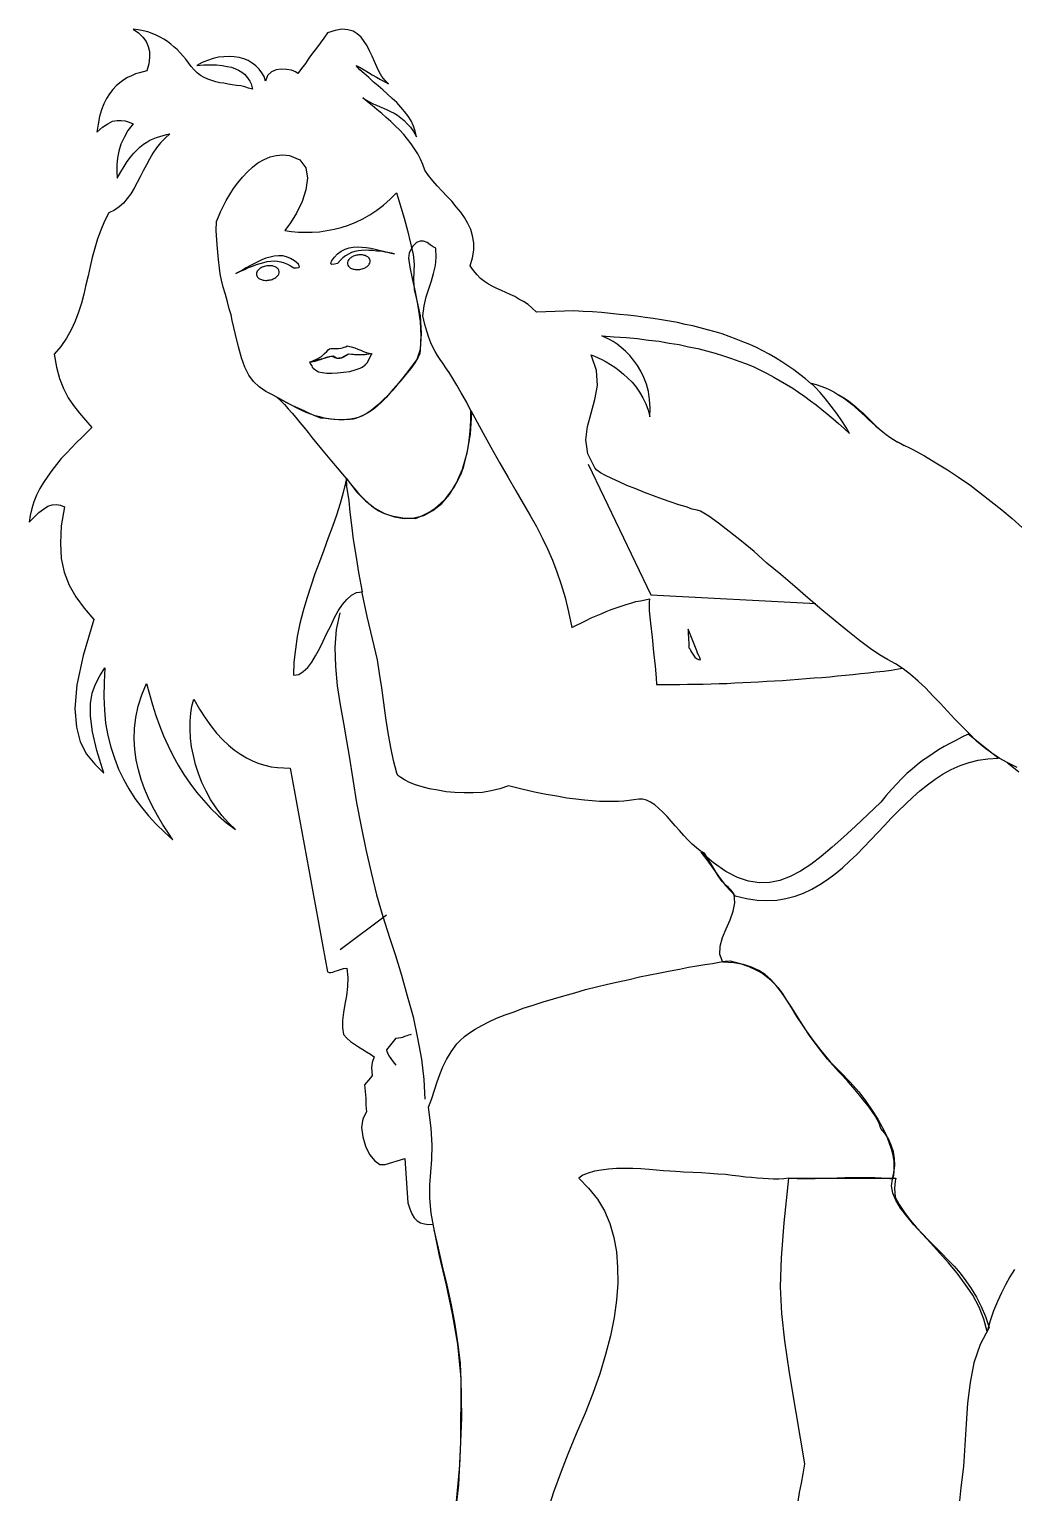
# Model space of a CAD drawing. Header units: millimetres. Extents: x -1583.45 to -1582.49, y 1864.67 to 1866.06.
# Drawn here: x -1583.446 to -1582.853, y 1865.178 to 1866.06 of the extents above; entities that cross this region are included whole.
import ezdxf

# ---------------------------------------------------------------- set-up
doc = ezdxf.new("R2010")
doc.units = ezdxf.units.MM
doc.header["$LTSCALE"] = 10
doc.layers.add('Humanos', color=2, linetype='Continuous')

msp = doc.modelspace()

# ---------------------------------------------------------------- linework, layer by layer
at = {"layer": 'Humanos'}
for points in [[(-1582.97463, 1865.84611), (-1582.975, 1865.84629), (-1582.97845, 1865.8492), (-1582.9819, 1865.85192), (-1582.98554, 1865.85465), (-1582.98918, 1865.8572), (-1582.99281, 1865.85956), (-1582.99663, 1865.86192), (-1583.00045, 1865.8641), (-1583.00427, 1865.8661), (-1583.00808, 1865.8681), (-1583.01208, 1865.86992), (-1583.01626, 1865.87156), (-1583.02026, 1865.87319), (-1583.02444, 1865.87483), (-1583.02881, 1865.87629), (-1583.03299, 1865.87756), (-1583.03754, 1865.87883), (-1583.04189, 1865.8801), (-1583.04644, 1865.88119), (-1583.05099, 1865.8821), (-1583.05572, 1865.88319), (-1583.06044, 1865.8841), (-1583.06535, 1865.88483), (-1583.07025, 1865.88556), (-1583.07517, 1865.88628), (-1583.08026, 1865.88701), (-1583.08553, 1865.88755), (-1583.09061, 1865.8881), (-1583.09607, 1865.88865), (-1583.10135, 1865.88919), (-1583.1068, 1865.88956), (-1583.11244, 1865.88992), (-1583.11807, 1865.89028), (-1583.14061, 1865.88937), (-1583.14316, 1865.89192), (-1583.1457, 1865.8941), (-1583.14843, 1865.89592), (-1583.15116, 1865.89737), (-1583.1537, 1865.89883), (-1583.15643, 1865.9001), (-1583.15916, 1865.90137), (-1583.1617, 1865.90246), (-1583.16443, 1865.90374), (-1583.16698, 1865.90501), (-1583.16952, 1865.90628), (-1583.17188, 1865.90792), (-1583.17424, 1865.90973), (-1583.17643, 1865.91191), (-1583.17861, 1865.91446), (-1583.1806, 1865.91737), (-1583.17915, 1865.92228), (-1583.17842, 1865.92682), (-1583.17842, 1865.93119), (-1583.17915, 1865.93537), (-1583.18024, 1865.93919), (-1583.18188, 1865.94282), (-1583.18388, 1865.94646), (-1583.18624, 1865.94973), (-1583.18897, 1865.953), (-1583.19169, 1865.95627), (-1583.19461, 1865.95936), (-1583.19751, 1865.96245), (-1583.20042, 1865.96555), (-1583.20315, 1865.96864), (-1583.2057, 1865.97173), (-1583.20788, 1865.975), (-1583.20915, 1865.97845), (-1583.21042, 1865.98173), (-1583.21206, 1865.98482), (-1583.21406, 1865.98791), (-1583.21606, 1865.99082), (-1583.21824, 1865.99373), (-1583.22061, 1865.99645), (-1583.22297, 1865.99918), (-1583.22569, 1866.00173), (-1583.22842, 1866.00427), (-1583.23114, 1866.00681), (-1583.23387, 1866.00918), (-1583.23678, 1866.01154), (-1583.23969, 1866.0139), (-1583.24242, 1866.01627), (-1583.24532, 1866.01863), (-1583.24333, 1866.01736), (-1583.24115, 1866.01608), (-1583.23896, 1866.015), (-1583.23696, 1866.01409), (-1583.23478, 1866.01318), (-1583.23278, 1866.01227), (-1583.2306, 1866.01136), (-1583.2286, 1866.01045), (-1583.22642, 1866.00936), (-1583.22442, 1866.00809), (-1583.22242, 1866.00663), (-1583.22042, 1866.005), (-1583.2186, 1866.003), (-1583.2166, 1866.00082), (-1583.21478, 1865.99827), (-1583.21296, 1865.99518), (-1583.21369, 1865.99845), (-1583.2146, 1866.00154), (-1583.21606, 1866.00463), (-1583.21787, 1866.00754), (-1583.22005, 1866.01027), (-1583.22224, 1866.01299), (-1583.22478, 1866.01572), (-1583.22751, 1866.01827), (-1583.23042, 1866.02081), (-1583.23315, 1866.02336), (-1583.23605, 1866.0259), (-1583.23896, 1866.02827), (-1583.24169, 1866.03081), (-1583.24442, 1866.03318), (-1583.24696, 1866.03554), (-1583.24932, 1866.03809), (-1583.24678, 1866.03681), (-1583.24442, 1866.03536), (-1583.24187, 1866.0339), (-1583.23951, 1866.03245), (-1583.23696, 1866.031), (-1583.2346, 1866.02954), (-1583.23205, 1866.02827), (-1583.22969, 1866.027), (-1583.23187, 1866.02899), (-1583.23369, 1866.03154), (-1583.23533, 1866.03426), (-1583.23678, 1866.03736), (-1583.23823, 1866.04045), (-1583.23969, 1866.04372), (-1583.24115, 1866.04681), (-1583.2426, 1866.0499), (-1583.24442, 1866.05263), (-1583.24623, 1866.05517), (-1583.2486, 1866.05717), (-1583.25114, 1866.05881), (-1583.25423, 1866.05953), (-1583.25787, 1866.0599), (-1583.26187, 1866.05917), (-1583.2666, 1866.05772), (-1583.26878, 1866.05463), (-1583.27096, 1866.05154), (-1583.27314, 1866.04844), (-1583.2755, 1866.04554), (-1583.27768, 1866.04245), (-1583.27987, 1866.03936), (-1583.28223, 1866.03627), (-1583.28441, 1866.03318), (-1583.28587, 1866.03426), (-1583.28823, 1866.03517), (-1583.29114, 1866.03572), (-1583.29441, 1866.0359), (-1583.2975, 1866.03554), (-1583.30023, 1866.03426), (-1583.30259, 1866.03208), (-1583.30386, 1866.02863), (-1583.30477, 1866.03136), (-1583.30605, 1866.03372), (-1583.30768, 1866.0359), (-1583.30968, 1866.0379), (-1583.31186, 1866.03954), (-1583.31423, 1866.04099), (-1583.31696, 1866.04208), (-1583.31968, 1866.04281), (-1583.32277, 1866.04336), (-1583.32586, 1866.04354), (-1583.32895, 1866.04336), (-1583.33222, 1866.04299), (-1583.3355, 1866.04226), (-1583.33877, 1866.04118), (-1583.34204, 1866.0399), (-1583.34532, 1866.03809), (-1583.34095, 1866.03845), (-1583.33695, 1866.03845), (-1583.33332, 1866.03845), (-1583.33004, 1866.03809), (-1583.32695, 1866.03754), (-1583.32441, 1866.03699), (-1583.32204, 1866.03608), (-1583.32005, 1866.03517), (-1583.31823, 1866.03409), (-1583.31659, 1866.03281), (-1583.31532, 1866.03154), (-1583.31423, 1866.03009), (-1583.31332, 1866.02863), (-1583.31259, 1866.027), (-1583.31205, 1866.02536), (-1583.31168, 1866.02372), (-1583.31404, 1866.02445), (-1583.31641, 1866.02518), (-1583.31877, 1866.02572), (-1583.32132, 1866.02609), (-1583.32386, 1866.02645), (-1583.32641, 1866.02681), (-1583.32895, 1866.02736), (-1583.33131, 1866.02772), (-1583.33386, 1866.02827), (-1583.33622, 1866.02899), (-1583.33859, 1866.0299), (-1583.34077, 1866.03081), (-1583.34295, 1866.03208), (-1583.34495, 1866.03372), (-1583.34677, 1866.03536), (-1583.34859, 1866.03754), (-1583.35022, 1866.03972), (-1583.35186, 1866.0419), (-1583.35368, 1866.0439), (-1583.35531, 1866.04572), (-1583.35713, 1866.04772), (-1583.35913, 1866.04935), (-1583.36095, 1866.05099), (-1583.36295, 1866.05263), (-1583.36513, 1866.0539), (-1583.36731, 1866.05517), (-1583.36968, 1866.05644), (-1583.37222, 1866.05735), (-1583.37476, 1866.05826), (-1583.37749, 1866.05899), (-1583.38058, 1866.05953), (-1583.38367, 1866.0599), (-1583.3804, 1866.05772), (-1583.37786, 1866.05517), (-1583.37586, 1866.05263), (-1583.37459, 1866.04954), (-1583.37386, 1866.04645), (-1583.37368, 1866.04281), (-1583.37422, 1866.03899), (-1583.37531, 1866.03481), (-1583.37749, 1866.03426), (-1583.37986, 1866.03372), (-1583.38222, 1866.03299), (-1583.38458, 1866.0319), (-1583.38695, 1866.03081), (-1583.38931, 1866.02936), (-1583.39167, 1866.02772), (-1583.39385, 1866.0259), (-1583.39586, 1866.02354), (-1583.39785, 1866.02099), (-1583.39967, 1866.01827), (-1583.40131, 1866.015), (-1583.40276, 1866.01136), (-1583.40385, 1866.00736), (-1583.40476, 1866.00281), (-1583.40549, 1865.99791), (-1583.40204, 1866.001), (-1583.39895, 1866.003), (-1583.39603, 1866.00445), (-1583.39331, 1866.005), (-1583.39076, 1866.005), (-1583.3884, 1866.00463), (-1583.38604, 1866.00391), (-1583.38367, 1866.003), (-1583.38676, 1865.99881), (-1583.38913, 1865.99464), (-1583.39095, 1865.99064), (-1583.39222, 1865.98645), (-1583.39313, 1865.98245), (-1583.39349, 1865.97827), (-1583.39349, 1865.97427), (-1583.39331, 1865.97009), (-1583.39113, 1865.97391), (-1583.38913, 1865.97718), (-1583.38713, 1865.98027), (-1583.38513, 1865.98282), (-1583.38313, 1865.98518), (-1583.38113, 1865.98718), (-1583.37931, 1865.989), (-1583.37731, 1865.99064), (-1583.37531, 1865.99191), (-1583.37349, 1865.993), (-1583.37149, 1865.99391), (-1583.36949, 1865.99464), (-1583.3675, 1865.99536), (-1583.36549, 1865.99591), (-1583.3635, 1865.99645), (-1583.36149, 1865.99682), (-1583.3644, 1865.99427), (-1583.36713, 1865.99154), (-1583.36949, 1865.98845), (-1583.37167, 1865.98518), (-1583.37368, 1865.98173), (-1583.37567, 1865.97827), (-1583.37749, 1865.97464), (-1583.37931, 1865.971), (-1583.38113, 1865.96755), (-1583.38295, 1865.96409), (-1583.38495, 1865.96082), (-1583.38713, 1865.95791), (-1583.38949, 1865.95519), (-1583.39204, 1865.95282), (-1583.39495, 1865.95082), (-1583.39822, 1865.94937), (-1583.40094, 1865.94427), (-1583.40313, 1865.93882), (-1583.40513, 1865.93355), (-1583.40676, 1865.9281), (-1583.40822, 1865.92246), (-1583.40949, 1865.91701), (-1583.41076, 1865.91137), (-1583.41203, 1865.90592), (-1583.41331, 1865.90028), (-1583.41476, 1865.89483), (-1583.41658, 1865.88937), (-1583.41858, 1865.8841), (-1583.42094, 1865.87883), (-1583.42385, 1865.87374), (-1583.42712, 1865.86883), (-1583.43112, 1865.8641), (-1583.42985, 1865.85629), (-1583.42803, 1865.84938), (-1583.42567, 1865.84338), (-1583.42276, 1865.83792), (-1583.41949, 1865.8332), (-1583.41603, 1865.82865), (-1583.4124, 1865.82429), (-1583.40858, 1865.81993), (-1583.41149, 1865.81702), (-1583.41458, 1865.81393), (-1583.41767, 1865.81084), (-1583.42076, 1865.80774), (-1583.42385, 1865.80448), (-1583.42694, 1865.80121), (-1583.42985, 1865.79775), (-1583.43258, 1865.79412), (-1583.43512, 1865.79066), (-1583.43767, 1865.78684), (-1583.43985, 1865.7832), (-1583.44185, 1865.77921), (-1583.44348, 1865.77521), (-1583.44476, 1865.77121), (-1583.44567, 1865.76702), (-1583.44621, 1865.76284), (-1583.4433, 1865.76593), (-1583.44039, 1865.76866), (-1583.43767, 1865.77084), (-1583.43494, 1865.77248), (-1583.43239, 1865.77339), (-1583.42985, 1865.77357), (-1583.42749, 1865.7732), (-1583.42494, 1865.77212), (-1583.42694, 1865.76066), (-1583.42749, 1865.7503), (-1583.42694, 1865.74103), (-1583.42513, 1865.73284), (-1583.42221, 1865.72503), (-1583.41821, 1865.71794), (-1583.41313, 1865.71103), (-1583.40731, 1865.7043), (-1583.41367, 1865.68249), (-1583.41749, 1865.66485), (-1583.41876, 1865.65067), (-1583.41785, 1865.63941), (-1583.41549, 1865.6305), (-1583.41167, 1865.62322), (-1583.40676, 1865.61704), (-1583.40131, 1865.61159), (-1583.40549, 1865.6254), (-1583.40803, 1865.63667), (-1583.40931, 1865.64594), (-1583.40931, 1865.65359), (-1583.40822, 1865.65995), (-1583.4064, 1865.6654), (-1583.40367, 1865.67031), (-1583.40058, 1865.67521), (-1583.40113, 1865.66631), (-1583.40131, 1865.65776), (-1583.40094, 1865.64959), (-1583.40022, 1865.64177), (-1583.39895, 1865.63431), (-1583.39713, 1865.62741), (-1583.39495, 1865.62068), (-1583.3924, 1865.61414), (-1583.38949, 1865.60813), (-1583.38622, 1865.60214), (-1583.38258, 1865.5965), (-1583.37859, 1865.59123), (-1583.3744, 1865.58595), (-1583.36968, 1865.58105), (-1583.36477, 1865.57614), (-1583.35968, 1865.57141), (-1583.36277, 1865.57614), (-1583.36586, 1865.58105), (-1583.36895, 1865.58614), (-1583.37167, 1865.59123), (-1583.3744, 1865.59668), (-1583.37677, 1865.60214), (-1583.37876, 1865.60795), (-1583.3804, 1865.61377), (-1583.38185, 1865.61977), (-1583.38258, 1865.62595), (-1583.38295, 1865.63213), (-1583.38276, 1865.63868), (-1583.38204, 1865.64522), (-1583.38058, 1865.65195), (-1583.3784, 1865.65886), (-1583.37549, 1865.66576), (-1583.37386, 1865.65922), (-1583.37204, 1865.65286), (-1583.37004, 1865.6465), (-1583.36767, 1865.64031), (-1583.36531, 1865.63413), (-1583.36259, 1865.62813), (-1583.35968, 1865.62231), (-1583.35641, 1865.6165), (-1583.35313, 1865.61086), (-1583.34949, 1865.60559), (-1583.3455, 1865.60031), (-1583.34132, 1865.59541), (-1583.33695, 1865.5905), (-1583.33222, 1865.58595), (-1583.32732, 1865.58178), (-1583.32204, 1865.57778), (-1583.32623, 1865.58178), (-1583.33023, 1865.58614), (-1583.33368, 1865.59086), (-1583.33695, 1865.59577), (-1583.33968, 1865.60086), (-1583.34223, 1865.60614), (-1583.34422, 1865.6114), (-1583.34604, 1865.61686), (-1583.34731, 1865.62231), (-1583.34841, 1865.62759), (-1583.34913, 1865.63286), (-1583.34932, 1865.63795), (-1583.34932, 1865.64304), (-1583.34895, 1865.64776), (-1583.34822, 1865.65213), (-1583.34713, 1865.65631), (-1583.34368, 1865.65031), (-1583.34022, 1865.64504), (-1583.33677, 1865.64013), (-1583.33332, 1865.63576), (-1583.32986, 1865.63195), (-1583.32623, 1865.6285), (-1583.32259, 1865.62558), (-1583.31895, 1865.62304), (-1583.31532, 1865.62086), (-1583.31168, 1865.61904), (-1583.30786, 1865.61758), (-1583.30423, 1865.6165), (-1583.30041, 1865.61559), (-1583.29659, 1865.61504), (-1583.29277, 1865.61486), (-1583.28896, 1865.61468), (-1583.28623, 1865.5994), (-1583.28332, 1865.58396), (-1583.2806, 1865.56868), (-1583.27768, 1865.55342), (-1583.27496, 1865.53796), (-1583.27223, 1865.52269), (-1583.26932, 1865.50724), (-1583.2666, 1865.49196), (-1583.26551, 1865.4916), (-1583.26441, 1865.4916), (-1583.26333, 1865.49179), (-1583.26187, 1865.49233), (-1583.26041, 1865.49287), (-1583.25878, 1865.49342), (-1583.25697, 1865.49397), (-1583.25478, 1865.49415), (-1583.25423, 1865.48851), (-1583.25442, 1865.48306), (-1583.25514, 1865.47761), (-1583.25605, 1865.47251), (-1583.25678, 1865.46742), (-1583.25751, 1865.4627), (-1583.25751, 1865.45815), (-1583.25678, 1865.45415), (-1583.25478, 1865.45197), (-1583.2526, 1865.44997), (-1583.25023, 1865.44834), (-1583.24787, 1865.4467), (-1583.24532, 1865.44525), (-1583.24296, 1865.44379), (-1583.2406, 1865.44233), (-1583.23842, 1865.4407), (-1583.23969, 1865.43743), (-1583.24005, 1865.43434), (-1583.23987, 1865.43179), (-1583.23951, 1865.42961), (-1583.2406, 1865.42815), (-1583.24187, 1865.4267), (-1583.24296, 1865.42525), (-1583.24424, 1865.42379), (-1583.24387, 1865.41979), (-1583.24351, 1865.41579), (-1583.24333, 1865.41161), (-1583.24296, 1865.40761), (-1583.24532, 1865.40343), (-1583.24605, 1865.39816), (-1583.24532, 1865.39252), (-1583.24369, 1865.38689), (-1583.24115, 1865.38198), (-1583.23806, 1865.37816), (-1583.23496, 1865.37598), (-1583.23187, 1865.37598), (-1583.21988, 1865.37943), (-1583.21806, 1865.35289), (-1583.21696, 1865.34925), (-1583.21569, 1865.34616), (-1583.21424, 1865.3438), (-1583.21242, 1865.34198), (-1583.21042, 1865.34071), (-1583.20806, 1865.34017), (-1583.2057, 1865.3398), (-1583.20315, 1865.33998), (-1583.19915, 1865.3209), (-1583.19497, 1865.30327), (-1583.19133, 1865.286), (-1583.18825, 1865.26763), (-1583.18624, 1865.24709), (-1583.1857, 1865.22328), (-1583.18697, 1865.19455), (-1583.19024, 1865.16001)], [(-1583.22496, 1865.96137), (-1583.22388, 1865.95809), (-1583.22224, 1865.95264), (-1583.22024, 1865.94609), (-1583.21824, 1865.93864), (-1583.21642, 1865.931), (-1583.21497, 1865.9241), (-1583.21424, 1865.91828), (-1583.21442, 1865.9141), (-1583.21478, 1865.90882), (-1583.21424, 1865.90301), (-1583.21315, 1865.8981), (-1583.21242, 1865.89555), (-1583.21078, 1865.88719), (-1583.21006, 1865.87665), (-1583.21078, 1865.86701), (-1583.2126, 1865.86083), (-1583.21588, 1865.85665), (-1583.21897, 1865.85265), (-1583.22187, 1865.84883), (-1583.22478, 1865.84538), (-1583.22751, 1865.84211), (-1583.23024, 1865.8392), (-1583.23296, 1865.83665), (-1583.23551, 1865.83411), (-1583.23787, 1865.83211), (-1583.24024, 1865.83029), (-1583.2426, 1865.82865), (-1583.24478, 1865.82738), (-1583.24696, 1865.82629), (-1583.24896, 1865.82556), (-1583.25096, 1865.82502), (-1583.25278, 1865.82484), (-1583.25641, 1865.82465), (-1583.25969, 1865.82465), (-1583.26278, 1865.82484), (-1583.26569, 1865.8252), (-1583.26841, 1865.82556), (-1583.27114, 1865.82629), (-1583.27387, 1865.82702), (-1583.2766, 1865.82793), (-1583.27932, 1865.82902), (-1583.28205, 1865.83029), (-1583.28514, 1865.83174), (-1583.28823, 1865.83338), (-1583.29169, 1865.8352), (-1583.29532, 1865.8372), (-1583.29932, 1865.83938), (-1583.30368, 1865.84174), (-1583.30768, 1865.84447), (-1583.31114, 1865.84774), (-1583.31387, 1865.85156), (-1583.31623, 1865.85629), (-1583.31841, 1865.86192), (-1583.32023, 1865.86847), (-1583.32204, 1865.87592), (-1583.32386, 1865.88446), (-1583.32459, 1865.88774), (-1583.32568, 1865.89155), (-1583.32677, 1865.89574), (-1583.32805, 1865.9001), (-1583.32932, 1865.90446), (-1583.33041, 1865.90882), (-1583.33114, 1865.91264), (-1583.33168, 1865.91591), (-1583.33222, 1865.92119), (-1583.33295, 1865.92992), (-1583.3335, 1865.93864), (-1583.33332, 1865.9441), (-1583.33222, 1865.94682), (-1583.33095, 1865.94991), (-1583.32932, 1865.95318), (-1583.3275, 1865.95682), (-1583.32532, 1865.96027), (-1583.32314, 1865.96391), (-1583.32059, 1865.96736), (-1583.31768, 1865.97082), (-1583.31477, 1865.97391), (-1583.31168, 1865.97682), (-1583.30841, 1865.97936), (-1583.30477, 1865.98136), (-1583.30114, 1865.983), (-1583.2975, 1865.98391), (-1583.2935, 1865.98427), (-1583.2895, 1865.98391), (-1583.28314, 1865.98118), (-1583.2795, 1865.97646), (-1583.27859, 1865.97027), (-1583.2795, 1865.96318), (-1583.28187, 1865.95609), (-1583.28514, 1865.94918), (-1583.28877, 1865.94319), (-1583.29223, 1865.93864), (-1583.28823, 1865.93809), (-1583.28405, 1865.93773), (-1583.27987, 1865.93755), (-1583.27569, 1865.93773), (-1583.27132, 1865.93791), (-1583.26696, 1865.93864), (-1583.2626, 1865.93937), (-1583.25823, 1865.94046), (-1583.25387, 1865.94191), (-1583.24951, 1865.94373), (-1583.24532, 1865.94573), (-1583.24096, 1865.9481), (-1583.23678, 1865.95082), (-1583.23278, 1865.95391), (-1583.22878, 1865.95755), (-1583.22496, 1865.96137)], [(-1583.29677, 1865.83811), (-1583.29459, 1865.83593), (-1583.29241, 1865.83374), (-1583.29023, 1865.8312), (-1583.28787, 1865.82865), (-1583.2855, 1865.82592), (-1583.28314, 1865.82302), (-1583.28078, 1865.82011), (-1583.27823, 1865.81702), (-1583.27569, 1865.81375), (-1583.27296, 1865.81029), (-1583.27005, 1865.80684), (-1583.26714, 1865.8032), (-1583.26405, 1865.79957), (-1583.26078, 1865.79557), (-1583.25751, 1865.79175), (-1583.25387, 1865.78757), (-1583.24896, 1865.7812), (-1583.24369, 1865.77575), (-1583.23806, 1865.77139), (-1583.23224, 1865.76812), (-1583.22624, 1865.76611), (-1583.22024, 1865.7652), (-1583.21424, 1865.76557), (-1583.20842, 1865.76702), (-1583.20297, 1865.76993), (-1583.1977, 1865.77411), (-1583.19297, 1865.77957), (-1583.18879, 1865.78666), (-1583.18515, 1865.79484), (-1583.18242, 1865.80465), (-1583.18043, 1865.81593), (-1583.17952, 1865.82884), (-1583.18279, 1865.83538), (-1583.18588, 1865.84083), (-1583.1886, 1865.84556), (-1583.19097, 1865.84956), (-1583.19315, 1865.85301), (-1583.19515, 1865.85592), (-1583.19697, 1865.85865), (-1583.19861, 1865.86101), (-1583.20024, 1865.86338), (-1583.2017, 1865.86574), (-1583.20297, 1865.86829), (-1583.20424, 1865.87101), (-1583.20551, 1865.87428), (-1583.2066, 1865.87792), (-1583.20788, 1865.8821), (-1583.20915, 1865.88719), (-1583.20824, 1865.89319), (-1583.20697, 1865.89864), (-1583.20551, 1865.90355), (-1583.20388, 1865.90828), (-1583.2026, 1865.91282), (-1583.20151, 1865.91755), (-1583.20097, 1865.92246), (-1583.20133, 1865.92791), (-1583.20278, 1865.92882), (-1583.2046, 1865.93009), (-1583.20643, 1865.93137), (-1583.2086, 1865.93228), (-1583.21078, 1865.93228), (-1583.21296, 1865.93137), (-1583.21515, 1865.92919), (-1583.21733, 1865.92519), (-1583.21769, 1865.92192), (-1583.21696, 1865.91664), (-1583.21551, 1865.90973), (-1583.21369, 1865.90173), (-1583.21206, 1865.89301), (-1583.21078, 1865.88392), (-1583.21024, 1865.87519), (-1583.21078, 1865.86683), (-1583.21097, 1865.86447), (-1583.21206, 1865.86192), (-1583.21387, 1865.85884), (-1583.21624, 1865.85556), (-1583.21951, 1865.85175), (-1583.22297, 1865.84756), (-1583.22697, 1865.84302), (-1583.23114, 1865.83811), (-1583.23387, 1865.83538), (-1583.2366, 1865.83284), (-1583.23896, 1865.83083), (-1583.24133, 1865.8292), (-1583.24369, 1865.82793), (-1583.24587, 1865.82683), (-1583.24805, 1865.82592), (-1583.25023, 1865.82538), (-1583.2526, 1865.82502), (-1583.25478, 1865.82484), (-1583.25714, 1865.82465), (-1583.2595, 1865.82465), (-1583.26205, 1865.82484), (-1583.26478, 1865.82502), (-1583.2675, 1865.82538), (-1583.27059, 1865.82556), (-1583.27423, 1865.82702), (-1583.27768, 1865.82865), (-1583.28096, 1865.83011), (-1583.28423, 1865.83156), (-1583.2875, 1865.83301), (-1583.29059, 1865.83465), (-1583.29368, 1865.83629), (-1583.29677, 1865.83811)], [(-1583.26405, 1865.9201), (-1583.26223, 1865.92264), (-1583.26041, 1865.92464), (-1583.25823, 1865.92628), (-1583.25587, 1865.92737), (-1583.25351, 1865.92828), (-1583.25096, 1865.92864), (-1583.24842, 1865.92882), (-1583.24587, 1865.92864), (-1583.24314, 1865.92846), (-1583.24042, 1865.92791), (-1583.23787, 1865.92737), (-1583.23533, 1865.92682), (-1583.23278, 1865.92628), (-1583.23042, 1865.92555), (-1583.22824, 1865.92501), (-1583.22606, 1865.92464), (-1583.22896, 1865.92519), (-1583.2317, 1865.92555), (-1583.23424, 1865.9261), (-1583.23678, 1865.92628), (-1583.23933, 1865.92664), (-1583.24169, 1865.92664), (-1583.24387, 1865.92682), (-1583.24605, 1865.92664), (-1583.24805, 1865.92646), (-1583.25005, 1865.92592), (-1583.25205, 1865.92537), (-1583.25387, 1865.92446), (-1583.25569, 1865.92337), (-1583.25732, 1865.9221), (-1583.25896, 1865.92064), (-1583.26041, 1865.91883), (-1583.26223, 1865.91846), (-1583.26387, 1865.9181), (-1583.2646, 1865.91864), (-1583.26405, 1865.9201)], [(-1583.28405, 1865.91828), (-1583.28641, 1865.92028), (-1583.28877, 1865.92173), (-1583.29114, 1865.92283), (-1583.2935, 1865.92337), (-1583.29605, 1865.92337), (-1583.29859, 1865.92319), (-1583.30114, 1865.92264), (-1583.30368, 1865.92192), (-1583.30605, 1865.92101), (-1583.30859, 1865.91973), (-1583.31095, 1865.91864), (-1583.31332, 1865.91737), (-1583.3155, 1865.9161), (-1583.31768, 1865.91483), (-1583.31968, 1865.91373), (-1583.32168, 1865.91282), (-1583.31895, 1865.9141), (-1583.31641, 1865.91519), (-1583.31404, 1865.91628), (-1583.31168, 1865.91719), (-1583.30932, 1865.9181), (-1583.30714, 1865.91883), (-1583.30496, 1865.91937), (-1583.30278, 1865.91991), (-1583.30059, 1865.9201), (-1583.29859, 1865.92028), (-1583.29659, 1865.9201), (-1583.29459, 1865.91973), (-1583.29259, 1865.91919), (-1583.29059, 1865.91846), (-1583.28877, 1865.91737), (-1583.28678, 1865.9161), (-1583.28514, 1865.9161), (-1583.28369, 1865.91628), (-1583.28332, 1865.91682), (-1583.28405, 1865.91828)], [(-1582.85102, 1865.61504), (-1582.85702, 1865.61814), (-1582.86174, 1865.62068), (-1582.86628, 1865.62377), (-1582.87083, 1865.62722), (-1582.87538, 1865.63104), (-1582.87974, 1865.63541), (-1582.88411, 1865.63976), (-1582.88846, 1865.64431), (-1582.89301, 1865.64904), (-1582.89738, 1865.65376), (-1582.90174, 1865.65831), (-1582.9061, 1865.66286), (-1582.91064, 1865.66704), (-1582.91519, 1865.67104), (-1582.91974, 1865.67449), (-1582.92428, 1865.67758), (-1582.92901, 1865.68012), (-1582.93392, 1865.68303), (-1582.93955, 1865.68685), (-1582.94591, 1865.69158), (-1582.953, 1865.69721), (-1582.96063, 1865.7034), (-1582.96863, 1865.71012), (-1582.97681, 1865.71703), (-1582.98499, 1865.72412), (-1582.99336, 1865.73139), (-1583.00172, 1865.7383), (-1583.00953, 1865.74521), (-1583.01717, 1865.75139), (-1583.02444, 1865.75721), (-1583.03099, 1865.7623), (-1583.03681, 1865.76648), (-1583.04171, 1865.76957), (-1583.04372, 1865.77011), (-1583.04681, 1865.77084), (-1583.05044, 1865.77212), (-1583.05481, 1865.77339), (-1583.05953, 1865.77502), (-1583.06462, 1865.77684), (-1583.07007, 1865.77884), (-1583.07553, 1865.78084), (-1583.0808, 1865.78303), (-1583.08607, 1865.78502), (-1583.0908, 1865.7872), (-1583.09517, 1865.7892), (-1583.09898, 1865.79102), (-1583.10207, 1865.79266), (-1583.10425, 1865.79429), (-1583.10552, 1865.79557), (-1583.1097, 1865.80411), (-1583.1108, 1865.81247), (-1583.10989, 1865.82047), (-1583.10771, 1865.82865), (-1583.10535, 1865.83684), (-1583.10389, 1865.8452), (-1583.10444, 1865.85429), (-1583.10771, 1865.86374), (-1583.1057, 1865.86301), (-1583.10352, 1865.86192), (-1583.10116, 1865.86083), (-1583.09861, 1865.85956), (-1583.09607, 1865.85792), (-1583.09335, 1865.85629), (-1583.0908, 1865.85429), (-1583.08807, 1865.8521), (-1583.08553, 1865.84974), (-1583.08298, 1865.84719), (-1583.08062, 1865.84429), (-1583.07844, 1865.8412), (-1583.07643, 1865.83792), (-1583.0748, 1865.83429), (-1583.07334, 1865.83047), (-1583.07226, 1865.82629), (-1583.07208, 1865.83174), (-1583.07244, 1865.83684), (-1583.07316, 1865.84156), (-1583.07425, 1865.84611), (-1583.07589, 1865.85011), (-1583.07771, 1865.85392), (-1583.07971, 1865.85738), (-1583.08207, 1865.86047), (-1583.08443, 1865.86338), (-1583.08698, 1865.86592), (-1583.08953, 1865.8681), (-1583.09207, 1865.8701), (-1583.09444, 1865.87174), (-1583.09698, 1865.87319), (-1583.09916, 1865.87428), (-1583.10116, 1865.87519), (-1583.09371, 1865.87465), (-1583.08662, 1865.8741), (-1583.07971, 1865.87356), (-1583.07316, 1865.87265), (-1583.06662, 1865.87192), (-1583.06062, 1865.87083), (-1583.05462, 1865.86992), (-1583.04898, 1865.86865), (-1583.04335, 1865.86756), (-1583.03808, 1865.8661), (-1583.03299, 1865.86465), (-1583.0279, 1865.86319), (-1583.02317, 1865.86156), (-1583.01863, 1865.85992), (-1583.01408, 1865.85828), (-1583.00972, 1865.85647), (-1583.00553, 1865.85447), (-1583.00153, 1865.85247), (-1582.99753, 1865.85029), (-1582.99372, 1865.8481), (-1582.9899, 1865.84592), (-1582.98609, 1865.84356), (-1582.98263, 1865.8412), (-1582.979, 1865.83865), (-1582.97554, 1865.83611), (-1582.97209, 1865.83357), (-1582.96863, 1865.83083), (-1582.96536, 1865.82811), (-1582.9619, 1865.8252), (-1582.95864, 1865.82229), (-1582.95518, 1865.81939), (-1582.95191, 1865.81629), (-1582.95408, 1865.81993), (-1582.95663, 1865.82393), (-1582.95972, 1865.82847), (-1582.963, 1865.83284), (-1582.96645, 1865.8372), (-1582.96972, 1865.84101), (-1582.97263, 1865.84429), (-1582.97518, 1865.84665), (-1582.97209, 1865.84592), (-1582.96917, 1865.84483), (-1582.96645, 1865.84393), (-1582.96391, 1865.84265), (-1582.96136, 1865.84138), (-1582.959, 1865.83993), (-1582.95663, 1865.83847), (-1582.95427, 1865.83684), (-1582.95245, 1865.83538), (-1582.95064, 1865.83392), (-1582.94863, 1865.83229), (-1582.94664, 1865.83047), (-1582.94463, 1865.82865), (-1582.94264, 1865.82683), (-1582.94046, 1865.82484), (-1582.93845, 1865.82302), (-1582.93628, 1865.82102), (-1582.9341, 1865.8192), (-1582.93191, 1865.81738), (-1582.92992, 1865.81574), (-1582.92773, 1865.81411), (-1582.92555, 1865.81265), (-1582.92337, 1865.81138), (-1582.92119, 1865.81029), (-1582.91392, 1865.80666), (-1582.90683, 1865.80284), (-1582.89992, 1865.79866), (-1582.89301, 1865.79447), (-1582.88629, 1865.78993), (-1582.87956, 1865.78539), (-1582.87302, 1865.78048), (-1582.86665, 1865.77538), (-1582.86029, 1865.7703), (-1582.85393, 1865.76503), (-1582.84775, 1865.75957)], [(-1583.27732, 1865.85938), (-1583.27678, 1865.85811), (-1583.27605, 1865.8572), (-1583.27569, 1865.85629), (-1583.27514, 1865.85574), (-1583.27441, 1865.85519), (-1583.27369, 1865.85465), (-1583.27296, 1865.85411), (-1583.27187, 1865.85356), (-1583.26969, 1865.85301), (-1583.26696, 1865.85265), (-1583.26387, 1865.85265), (-1583.26041, 1865.85283), (-1583.25678, 1865.8532), (-1583.25314, 1865.85374), (-1583.24987, 1865.85465), (-1583.24678, 1865.85574), (-1583.24569, 1865.85629), (-1583.24478, 1865.85683), (-1583.24405, 1865.85738), (-1583.24333, 1865.85811), (-1583.2426, 1865.85901), (-1583.24187, 1865.86029), (-1583.24096, 1865.8621), (-1583.23987, 1865.86429), (-1583.24169, 1865.8641), (-1583.24351, 1865.86392), (-1583.24532, 1865.86374), (-1583.24696, 1865.86374), (-1583.2486, 1865.86374), (-1583.25023, 1865.86374), (-1583.25205, 1865.86392), (-1583.25405, 1865.8641), (-1583.25805, 1865.86192), (-1583.25896, 1865.86174), (-1583.25969, 1865.86174), (-1583.26023, 1865.86156), (-1583.26078, 1865.86156), (-1583.26132, 1865.86174), (-1583.26205, 1865.86192), (-1583.26278, 1865.86228), (-1583.26387, 1865.86283), (-1583.26532, 1865.86247), (-1583.26732, 1865.86192), (-1583.26932, 1865.86138), (-1583.2715, 1865.86083), (-1583.27351, 1865.86047), (-1583.27532, 1865.85992), (-1583.2766, 1865.85956), (-1583.27732, 1865.85938)], [(-1583.26333, 1865.86756), (-1583.26205, 1865.86756), (-1583.26096, 1865.86756), (-1583.25987, 1865.86756), (-1583.25842, 1865.86774), (-1583.25751, 1865.86792), (-1583.25641, 1865.86829), (-1583.25551, 1865.86865), (-1583.2546, 1865.8692), (-1583.25224, 1865.86865), (-1583.25005, 1865.86792), (-1583.24824, 1865.86719), (-1583.24642, 1865.86647), (-1583.24478, 1865.86574), (-1583.24314, 1865.8652), (-1583.24151, 1865.86465), (-1583.23951, 1865.86429), (-1583.24133, 1865.8641), (-1583.24278, 1865.86392), (-1583.24387, 1865.86374), (-1583.24515, 1865.86374), (-1583.2466, 1865.86374), (-1583.24842, 1865.86374), (-1583.25078, 1865.86392), (-1583.25387, 1865.8641), (-1583.25551, 1865.86319), (-1583.25678, 1865.86228), (-1583.25805, 1865.86174), (-1583.25914, 1865.86156), (-1583.26005, 1865.86156), (-1583.26114, 1865.86174), (-1583.26205, 1865.86228), (-1583.26314, 1865.86301), (-1583.2646, 1865.86283), (-1583.26642, 1865.86228), (-1583.26823, 1865.86174), (-1583.27042, 1865.86101), (-1583.27241, 1865.86029), (-1583.27423, 1865.85974), (-1583.27587, 1865.85938), (-1583.27714, 1865.85938), (-1583.27314, 1865.8612), (-1583.27023, 1865.86283), (-1583.26823, 1865.86447), (-1583.26696, 1865.86574), (-1583.26605, 1865.86665), (-1583.26532, 1865.86738), (-1583.26441, 1865.86756), (-1583.26333, 1865.86756)], [(-1582.95845, 1865.83956), (-1582.95773, 1865.8392), (-1582.95499, 1865.83756), (-1582.95263, 1865.83593), (-1582.95045, 1865.83429), (-1582.94809, 1865.83247), (-1582.94591, 1865.83047), (-1582.94355, 1865.82829), (-1582.94118, 1865.82592), (-1582.93864, 1865.82338), (-1582.93573, 1865.82065), (-1582.93482, 1865.81974), (-1582.93482, 1865.81974)], [(-1583.25496, 1865.78466), (-1583.25514, 1865.7892), (-1583.25278, 1865.7863), (-1583.2506, 1865.78357), (-1583.24842, 1865.78102), (-1583.24623, 1865.77866), (-1583.24424, 1865.77648), (-1583.24205, 1865.77448), (-1583.24005, 1865.77266), (-1583.23787, 1865.77121), (-1583.23551, 1865.76975), (-1583.23315, 1865.76848), (-1583.23042, 1865.76757), (-1583.22769, 1865.76666), (-1583.22461, 1865.76611), (-1583.22115, 1865.76557), (-1583.21751, 1865.76539), (-1583.21352, 1865.7652), (-1583.20933, 1865.76702), (-1583.20533, 1865.76902), (-1583.2017, 1865.77139), (-1583.19842, 1865.77411), (-1583.19551, 1865.77702), (-1583.19279, 1865.78029), (-1583.19024, 1865.78393), (-1583.18806, 1865.78793), (-1583.18606, 1865.79211), (-1583.18443, 1865.79666), (-1583.18315, 1865.80138), (-1583.18206, 1865.80666), (-1583.18116, 1865.81211), (-1583.1806, 1865.81775), (-1583.18024, 1865.82393), (-1583.18006, 1865.83029), (-1583.17388, 1865.81866), (-1583.16806, 1865.80811), (-1583.16261, 1865.79847), (-1583.1577, 1865.78975), (-1583.15297, 1865.78175), (-1583.14861, 1865.77411), (-1583.14443, 1865.76702), (-1583.14061, 1865.7603), (-1583.13716, 1865.75357), (-1583.13406, 1865.74685), (-1583.13097, 1865.73993), (-1583.12825, 1865.73303), (-1583.1257, 1865.7254), (-1583.12334, 1865.71758), (-1583.12134, 1865.70885), (-1583.11934, 1865.6994), (-1583.11644, 1865.70085), (-1583.11352, 1865.7023), (-1583.11061, 1865.70376), (-1583.10771, 1865.70521), (-1583.10462, 1865.70649), (-1583.1017, 1865.70776), (-1583.09861, 1865.70903), (-1583.09552, 1865.71031), (-1583.09262, 1865.71139), (-1583.08953, 1865.7123), (-1583.08662, 1865.7134), (-1583.08371, 1865.71412), (-1583.0808, 1865.71503), (-1583.07789, 1865.71557), (-1583.07517, 1865.71612), (-1583.07244, 1865.71667), (-1583.0728, 1865.71466), (-1583.07262, 1865.70958), (-1583.07189, 1865.70212), (-1583.07098, 1865.69358), (-1583.07007, 1865.68449), (-1583.06917, 1865.67612), (-1583.06844, 1865.66922), (-1583.06826, 1865.66503), (-1583.06353, 1865.66503), (-1583.05898, 1865.66503), (-1583.05426, 1865.66503), (-1583.04953, 1865.66522), (-1583.0448, 1865.66522), (-1583.04008, 1865.6654), (-1583.03535, 1865.66558), (-1583.03062, 1865.66576), (-1583.02589, 1865.66576), (-1583.02099, 1865.66613), (-1583.01626, 1865.66631), (-1583.01154, 1865.66649), (-1583.00681, 1865.66667), (-1583.0019, 1865.66704), (-1582.99718, 1865.66722), (-1582.99245, 1865.66758), (-1582.98772, 1865.66795), (-1582.98281, 1865.66831), (-1582.97809, 1865.66867), (-1582.97336, 1865.66903), (-1582.96863, 1865.6694), (-1582.96391, 1865.66976), (-1582.95918, 1865.67031), (-1582.95445, 1865.67067), (-1582.94991, 1865.67121), (-1582.94518, 1865.67177), (-1582.94063, 1865.67212), (-1582.9361, 1865.67267), (-1582.93137, 1865.67322), (-1582.92683, 1865.67376), (-1582.92246, 1865.67449), (-1582.9201, 1865.67486), (-1582.9201, 1865.67467)], [(-1582.92501, 1865.8123), (-1582.92101, 1865.81029), (-1582.91901, 1865.8092), (-1582.91901, 1865.8092)], [(-1583.10952, 1865.79793), (-1583.07171, 1865.71903), (-1582.97226, 1865.71394)], [(-1583.25551, 1865.78738), (-1583.25714, 1865.78084), (-1583.25896, 1865.77411), (-1583.26114, 1865.76721), (-1583.2635, 1865.7603), (-1583.26605, 1865.75339), (-1583.26878, 1865.74612), (-1583.27132, 1865.73903), (-1583.27405, 1865.73176), (-1583.2766, 1865.7243), (-1583.27896, 1865.71685), (-1583.28114, 1865.70939), (-1583.28314, 1865.70176), (-1583.28477, 1865.69412), (-1583.28587, 1865.6863), (-1583.28678, 1865.67849), (-1583.28696, 1865.67067), (-1583.28387, 1865.67121), (-1583.28114, 1865.67285), (-1583.27841, 1865.6754), (-1583.27605, 1865.67849), (-1583.27369, 1865.6823), (-1583.27132, 1865.68667), (-1583.26914, 1865.69121), (-1583.26696, 1865.69594), (-1583.2646, 1865.70048), (-1583.26242, 1865.70503), (-1583.26005, 1865.70939), (-1583.25751, 1865.71321), (-1583.25478, 1865.7163), (-1583.25205, 1865.71885), (-1583.24896, 1865.72048), (-1583.24551, 1865.72103), (-1583.24769, 1865.73249), (-1583.24932, 1865.74302), (-1583.25078, 1865.75248), (-1583.25187, 1865.76103), (-1583.25278, 1865.76885), (-1583.25351, 1865.77575), (-1583.25442, 1865.78193), (-1583.25551, 1865.78738)], [(-1582.85265, 1865.31254), (-1582.85538, 1865.30818), (-1582.85793, 1865.30345), (-1582.86047, 1865.29854), (-1582.86284, 1865.29327), (-1582.8652, 1865.28763), (-1582.86719, 1865.28164), (-1582.86902, 1865.27527), (-1582.87101, 1865.28272), (-1582.87393, 1865.29), (-1582.87774, 1865.29709), (-1582.88228, 1865.30381), (-1582.8872, 1865.31036), (-1582.89228, 1865.31672), (-1582.89774, 1865.32272), (-1582.90301, 1865.32854), (-1582.90828, 1865.33416), (-1582.91319, 1865.33944), (-1582.91755, 1865.34471), (-1582.92119, 1865.34962), (-1582.9241, 1865.35435), (-1582.92592, 1865.35871), (-1582.92665, 1865.36307), (-1582.9261, 1865.36707), (-1582.92519, 1865.37107), (-1582.92464, 1865.37525), (-1582.92482, 1865.37943), (-1582.92555, 1865.38362), (-1582.92683, 1865.38762), (-1582.92846, 1865.39143), (-1582.93065, 1865.39471), (-1582.93319, 1865.39761), (-1582.9341, 1865.40089), (-1582.93646, 1865.40525), (-1582.94009, 1865.41034), (-1582.94427, 1865.41561), (-1582.94863, 1865.42088), (-1582.95282, 1865.42561), (-1582.95627, 1865.42943), (-1582.95864, 1865.43197), (-1582.96517, 1865.43943), (-1582.97081, 1865.44652), (-1582.97572, 1865.45306), (-1582.97991, 1865.45943), (-1582.98372, 1865.46506), (-1582.987, 1865.47052), (-1582.99009, 1865.47542), (-1582.99318, 1865.47997), (-1582.99627, 1865.48379), (-1582.99936, 1865.48742), (-1583.00281, 1865.49033), (-1583.00663, 1865.49287), (-1583.01099, 1865.49488), (-1583.0159, 1865.49633), (-1583.02172, 1865.49742), (-1583.02826, 1865.49778), (-1583.03008, 1865.50251), (-1583.02989, 1865.50742), (-1583.02844, 1865.51269), (-1583.02626, 1865.51796), (-1583.0239, 1865.52324), (-1583.02208, 1865.52851), (-1583.02099, 1865.5336), (-1583.02154, 1865.53868), (-1583.02353, 1865.54142), (-1583.02499, 1865.54287), (-1583.02608, 1865.54378), (-1583.02717, 1865.54487), (-1583.02881, 1865.5465), (-1583.03117, 1865.54978), (-1583.03444, 1865.55523), (-1583.03935, 1865.56341), (-1583.04189, 1865.56487), (-1583.04426, 1865.56669), (-1583.04681, 1865.56887), (-1583.04935, 1865.57141), (-1583.05189, 1865.57413), (-1583.05444, 1865.57705), (-1583.05699, 1865.57996), (-1583.05935, 1865.58268), (-1583.0619, 1865.58559), (-1583.06444, 1865.58814), (-1583.06698, 1865.5905), (-1583.06934, 1865.5925), (-1583.07189, 1865.59414), (-1583.07425, 1865.59541), (-1583.07662, 1865.59596), (-1583.07898, 1865.59596), (-1583.08189, 1865.59559), (-1583.0848, 1865.59523), (-1583.08789, 1865.59486), (-1583.09117, 1865.59468), (-1583.0948, 1865.59468), (-1583.09861, 1865.59468), (-1583.10261, 1865.59468), (-1583.10698, 1865.59505), (-1583.11171, 1865.59541), (-1583.11679, 1865.59596), (-1583.12225, 1865.59668), (-1583.12825, 1865.59777), (-1583.13479, 1865.59886), (-1583.14171, 1865.60031), (-1583.14934, 1865.60195), (-1583.15752, 1865.60395), (-1583.16261, 1865.60232), (-1583.16788, 1865.60104), (-1583.17315, 1865.60013), (-1583.17879, 1865.59977), (-1583.18425, 1865.59977), (-1583.1897, 1865.59996), (-1583.19497, 1865.6005), (-1583.20006, 1865.60141), (-1583.20497, 1865.60232), (-1583.20951, 1865.6034), (-1583.21352, 1865.60468), (-1583.21715, 1865.60614), (-1583.22005, 1865.60759), (-1583.22242, 1865.60904), (-1583.22405, 1865.61032), (-1583.22478, 1865.61177), (-1583.22678, 1865.61922), (-1583.22842, 1865.62722), (-1583.22987, 1865.63595), (-1583.23133, 1865.64504), (-1583.2326, 1865.65413), (-1583.23387, 1865.66304), (-1583.23514, 1865.67177), (-1583.23642, 1865.67994), (-1583.23933, 1865.69267), (-1583.2426, 1865.70612), (-1583.24569, 1865.7203), (-1583.24587, 1865.72121), (-1583.24587, 1865.72103)], [(-1583.25914, 1865.7083), (-1583.26132, 1865.6983), (-1583.26205, 1865.6874), (-1583.26169, 1865.67594), (-1583.2606, 1865.66431), (-1583.25896, 1865.65286), (-1583.25697, 1865.64177), (-1583.25514, 1865.63122), (-1583.25351, 1865.62195), (-1583.25133, 1865.60795), (-1583.24896, 1865.59377), (-1583.24623, 1865.57959), (-1583.24351, 1865.56559), (-1583.24024, 1865.55178), (-1583.23696, 1865.53833), (-1583.23315, 1865.52523), (-1583.22915, 1865.51269), (-1583.22551, 1865.50178), (-1583.22187, 1865.48997), (-1583.21842, 1865.47761), (-1583.21497, 1865.46488), (-1583.21224, 1865.45197), (-1583.20987, 1865.43943), (-1583.20842, 1865.42707), (-1583.20788, 1865.41525)], [(-1583.04917, 1865.69849), (-1583.04917, 1865.69613), (-1583.04898, 1865.69285), (-1583.0488, 1865.68958), (-1583.0488, 1865.68721), (-1583.04807, 1865.6863), (-1583.04753, 1865.68522), (-1583.04681, 1865.68394), (-1583.04608, 1865.68286), (-1583.04517, 1865.68158), (-1583.04426, 1865.68085), (-1583.04299, 1865.68012), (-1583.04171, 1865.67994), (-1583.04208, 1865.6814), (-1583.04281, 1865.68267), (-1583.04353, 1865.68394), (-1583.0439, 1865.6854), (-1583.04917, 1865.69849)], [(-1582.88046, 1865.63522), (-1582.88429, 1865.6334), (-1582.88792, 1865.63141), (-1582.89155, 1865.62958), (-1582.89501, 1865.62777), (-1582.89829, 1865.62577), (-1582.90156, 1865.62359), (-1582.90483, 1865.6214), (-1582.90792, 1865.61922), (-1582.91119, 1865.61668), (-1582.91428, 1865.61414), (-1582.91737, 1865.6114), (-1582.92047, 1865.6085), (-1582.92356, 1865.60523), (-1582.92665, 1865.60177), (-1582.92992, 1865.59814), (-1582.93319, 1865.59414), (-1582.941, 1865.58668), (-1582.94845, 1865.57977), (-1582.95554, 1865.57305), (-1582.96245, 1865.56704), (-1582.96899, 1865.56141), (-1582.97536, 1865.55668), (-1582.98154, 1865.55269), (-1582.98772, 1865.54942), (-1582.9939, 1865.54705), (-1583.00008, 1865.54577), (-1583.00626, 1865.5456), (-1583.01281, 1865.54669), (-1583.01953, 1865.54887), (-1583.02645, 1865.55251), (-1583.03389, 1865.55759), (-1583.04153, 1865.56414), (-1583.03935, 1865.56123), (-1583.03698, 1865.55796), (-1583.03444, 1865.5545), (-1583.0319, 1865.55105), (-1583.02935, 1865.54741), (-1583.02662, 1865.54396), (-1583.02371, 1865.54069), (-1583.02081, 1865.53778), (-1583.01408, 1865.53614), (-1583.00772, 1865.53524), (-1583.00172, 1865.53487), (-1582.99572, 1865.53524), (-1582.99027, 1865.53614), (-1582.98481, 1865.5376), (-1582.97972, 1865.53941), (-1582.97463, 1865.54177), (-1582.9699, 1865.54451), (-1582.96517, 1865.5476), (-1582.96063, 1865.55105), (-1582.95627, 1865.55469), (-1582.95191, 1865.55869), (-1582.94755, 1865.56269), (-1582.94336, 1865.56704), (-1582.93918, 1865.57141), (-1582.93519, 1865.57577), (-1582.931, 1865.58014), (-1582.92683, 1865.5845), (-1582.92265, 1865.58887), (-1582.91828, 1865.59304), (-1582.91392, 1865.59723), (-1582.90955, 1865.60104), (-1582.90501, 1865.60468), (-1582.90028, 1865.60813), (-1582.89555, 1865.61122), (-1582.89065, 1865.61395), (-1582.88537, 1865.61632), (-1582.87992, 1865.61814), (-1582.87447, 1865.61959), (-1582.86865, 1865.62032), (-1582.86247, 1865.62068), (-1582.88046, 1865.63522)], [(-1582.85683, 1865.61795), (-1582.85519, 1865.61668), (-1582.84993, 1865.6125)], [(-1583.25896, 1865.50542), (-1583.23097, 1865.52633)], [(-1583.18933, 1865.16547), (-1583.18733, 1865.18292), (-1583.18624, 1865.20855), (-1583.18588, 1865.24509), (-1583.18642, 1865.256), (-1583.18769, 1865.26746), (-1583.18951, 1865.27945), (-1583.19188, 1865.29127), (-1583.19442, 1865.30309), (-1583.19715, 1865.31472), (-1583.19969, 1865.32545), (-1583.20206, 1865.33562), (-1583.20406, 1865.34653), (-1583.20479, 1865.35562), (-1583.20479, 1865.36362), (-1583.20424, 1865.37125), (-1583.20369, 1865.37889), (-1583.20351, 1865.38762), (-1583.20406, 1865.3978), (-1583.2057, 1865.41034), (-1583.20369, 1865.41561), (-1583.20206, 1865.4207), (-1583.20042, 1865.42561), (-1583.19878, 1865.43016), (-1583.19697, 1865.4347), (-1583.19478, 1865.43924), (-1583.19206, 1865.44379), (-1583.1886, 1865.44852), (-1583.18661, 1865.4507), (-1583.18406, 1865.45306), (-1583.18097, 1865.45524), (-1583.17751, 1865.45742), (-1583.17351, 1865.45961), (-1583.16934, 1865.46179), (-1583.16461, 1865.46397), (-1583.15952, 1865.46597), (-1583.15406, 1865.46797), (-1583.14861, 1865.47015), (-1583.14261, 1865.47197), (-1583.13661, 1865.47397), (-1583.13043, 1865.47579), (-1583.12407, 1865.47761), (-1583.11752, 1865.47942), (-1583.11098, 1865.48124), (-1583.10444, 1865.48288), (-1583.09789, 1865.48451), (-1583.09134, 1865.48597), (-1583.0848, 1865.48742), (-1583.07844, 1865.48887), (-1583.07226, 1865.49015), (-1583.06607, 1865.49142), (-1583.06007, 1865.49251), (-1583.05444, 1865.4936), (-1583.04898, 1865.49469), (-1583.0439, 1865.4956), (-1583.03917, 1865.49633), (-1583.03462, 1865.49706), (-1583.03062, 1865.49778), (-1583.02699, 1865.49833), (-1583.0239, 1865.49869)], [(-1583.0239, 1865.49869), (-1583.0179, 1865.49706), (-1583.01262, 1865.49524), (-1583.00808, 1865.49306), (-1583.00427, 1865.49088), (-1583.00099, 1865.48833), (-1582.9979, 1865.4856), (-1582.99517, 1865.48251), (-1582.99263, 1865.47906), (-1582.99027, 1865.47542), (-1582.98754, 1865.47124), (-1582.98481, 1865.46688), (-1582.98172, 1865.46197), (-1582.97809, 1865.45651), (-1582.97409, 1865.45088), (-1582.96936, 1865.44452), (-1582.96372, 1865.43779), (-1582.95736, 1865.43161), (-1582.95154, 1865.42543), (-1582.94645, 1865.41961), (-1582.94209, 1865.41397), (-1582.93827, 1865.40852), (-1582.935, 1865.40325), (-1582.93228, 1865.39834), (-1582.92992, 1865.3938), (-1582.92828, 1865.38925), (-1582.92683, 1865.38525), (-1582.92592, 1865.38125), (-1582.92537, 1865.3778), (-1582.92519, 1865.37452), (-1582.92519, 1865.3718), (-1582.92555, 1865.36925), (-1582.9261, 1865.36707), (-1582.92937, 1865.36743), (-1582.93301, 1865.36762), (-1582.93682, 1865.3678), (-1582.94118, 1865.3678), (-1582.94554, 1865.3678), (-1582.95009, 1865.3678), (-1582.95481, 1865.3678), (-1582.95936, 1865.36762), (-1582.96391, 1865.36743), (-1582.96845, 1865.36743), (-1582.97263, 1865.36725), (-1582.97663, 1865.36725), (-1582.98026, 1865.36725), (-1582.98354, 1865.36725), (-1582.98644, 1865.36743), (-1582.98863, 1865.36762), (-1582.99154, 1865.36725), (-1582.99463, 1865.36707), (-1582.99772, 1865.36707), (-1583.00081, 1865.36725), (-1583.00408, 1865.36743), (-1583.00754, 1865.36762), (-1583.01099, 1865.36798), (-1583.01463, 1865.36834), (-1583.01863, 1865.36889), (-1583.02263, 1865.36925), (-1583.0268, 1865.3698), (-1583.03135, 1865.37016), (-1583.03608, 1865.37052), (-1583.04117, 1865.37089), (-1583.04644, 1865.37107), (-1583.05207, 1865.37125), (-1583.05408, 1865.37143), (-1583.0568, 1865.37162), (-1583.06026, 1865.3718), (-1583.06407, 1865.37216), (-1583.06826, 1865.37253), (-1583.0728, 1865.37289), (-1583.07771, 1865.37325), (-1583.08262, 1865.37344), (-1583.08752, 1865.37344), (-1583.09243, 1865.37344), (-1583.09716, 1865.37307), (-1583.1017, 1865.37253), (-1583.1057, 1865.3718), (-1583.10952, 1865.37071), (-1583.11262, 1865.36944), (-1583.11516, 1865.36762), (-1583.10916, 1865.36162), (-1583.10389, 1865.35507), (-1583.09971, 1865.34798), (-1583.09643, 1865.34035), (-1583.09407, 1865.33198), (-1583.09243, 1865.32327), (-1583.09171, 1865.314), (-1583.09152, 1865.30436), (-1583.09243, 1865.29418), (-1583.09389, 1865.28363), (-1583.09607, 1865.27273), (-1583.09898, 1865.26145), (-1583.10243, 1865.24982), (-1583.10661, 1865.238), (-1583.11134, 1865.226), (-1583.11661, 1865.21364), (-1583.11843, 1865.20928), (-1583.1217, 1865.20128), (-1583.1257, 1865.19092), (-1583.13025, 1865.17837), (-1583.13462, 1865.1651)], [(-1583.22515, 1865.43579), (-1583.22587, 1865.4367), (-1583.22678, 1865.43779), (-1583.22769, 1865.43906), (-1583.2286, 1865.44034), (-1583.22951, 1865.44161), (-1583.23024, 1865.44288), (-1583.2306, 1865.44397), (-1583.23078, 1865.44488), (-1583.22515, 1865.45197), (-1583.22369, 1865.45215), (-1583.22242, 1865.45234), (-1583.22115, 1865.4527), (-1583.21988, 1865.45324), (-1583.2186, 1865.45361), (-1583.21751, 1865.45397), (-1583.2166, 1865.45415), (-1583.21588, 1865.45433)], [(-1582.983, 1865.17274), (-1582.98209, 1865.17819), (-1582.98099, 1865.18383), (-1582.97991, 1865.18946), (-1582.979, 1865.19546), (-1582.98408, 1865.22637), (-1582.98808, 1865.25036), (-1582.991, 1865.26964), (-1582.99281, 1865.28618), (-1582.99353, 1865.30218), (-1582.99299, 1865.31963), (-1582.99135, 1865.34071), (-1582.98863, 1865.36762), (-1582.9241, 1865.36762), (-1582.92447, 1865.3658), (-1582.92482, 1865.36144), (-1582.92447, 1865.35616), (-1582.9221, 1865.3518)], [(-1582.9221, 1865.3518), (-1582.91883, 1865.34689), (-1582.91537, 1865.34235), (-1582.91174, 1865.33816), (-1582.90792, 1865.33416), (-1582.90428, 1865.33017), (-1582.90028, 1865.32636), (-1582.89646, 1865.32236), (-1582.89283, 1865.31854), (-1582.88901, 1865.31454), (-1582.88537, 1865.31036), (-1582.88192, 1865.30581), (-1582.87865, 1865.30109), (-1582.87556, 1865.296), (-1582.87265, 1865.29036), (-1582.8701, 1865.28436), (-1582.86792, 1865.27764), (-1582.8732, 1865.26746), (-1582.87702, 1865.25637), (-1582.87938, 1865.24455), (-1582.88083, 1865.23218), (-1582.88174, 1865.21964), (-1582.88247, 1865.20674), (-1582.88338, 1865.19383), (-1582.88483, 1865.18128), (-1582.88647, 1865.16528)]]:
    msp.add_lwpolyline(points, dxfattribs=at)
for points in [[(-1583.30935, 1865.91204, 0.146638), (-1583.30867, 1865.91057, 0.107152), (-1583.30691, 1865.90928, 0.076793), (-1583.30467, 1865.90867, 0.063797), (-1583.30188, 1865.90871, 0.063797), (-1583.29919, 1865.90945, 0.076793), (-1583.29721, 1865.91066, 0.107152), (-1583.29588, 1865.9124, 0.146638), (-1583.29564, 1865.914, 0.146638), (-1583.29632, 1865.91546, 0.107152), (-1583.29808, 1865.91676, 0.076793), (-1583.30032, 1865.91737, 0.063797), (-1583.30311, 1865.91733, 0.063797), (-1583.3058, 1865.91659, 0.076793), (-1583.30778, 1865.91537, 0.107152), (-1583.30911, 1865.91364, 0.146638)], [(-1583.25452, 1865.91856, 0.146638), (-1583.25384, 1865.9171, 0.107152), (-1583.25207, 1865.9158, 0.076793), (-1583.24984, 1865.91519, 0.063797), (-1583.24705, 1865.91523, 0.063797), (-1583.24436, 1865.91597, 0.076793), (-1583.24238, 1865.91719, 0.107152), (-1583.24105, 1865.91892, 0.146638), (-1583.24081, 1865.92052, 0.146638), (-1583.24149, 1865.92199, 0.107152), (-1583.24325, 1865.92328, 0.076793), (-1583.24549, 1865.92389, 0.063797), (-1583.24828, 1865.92385, 0.063797), (-1583.25097, 1865.92311, 0.076793), (-1583.25295, 1865.9219, 0.107152), (-1583.25428, 1865.92016, 0.146638)]]:
    msp.add_lwpolyline(points, format="xyb", close=True, dxfattribs=at)

doc.saveas('drawing.dxf')
